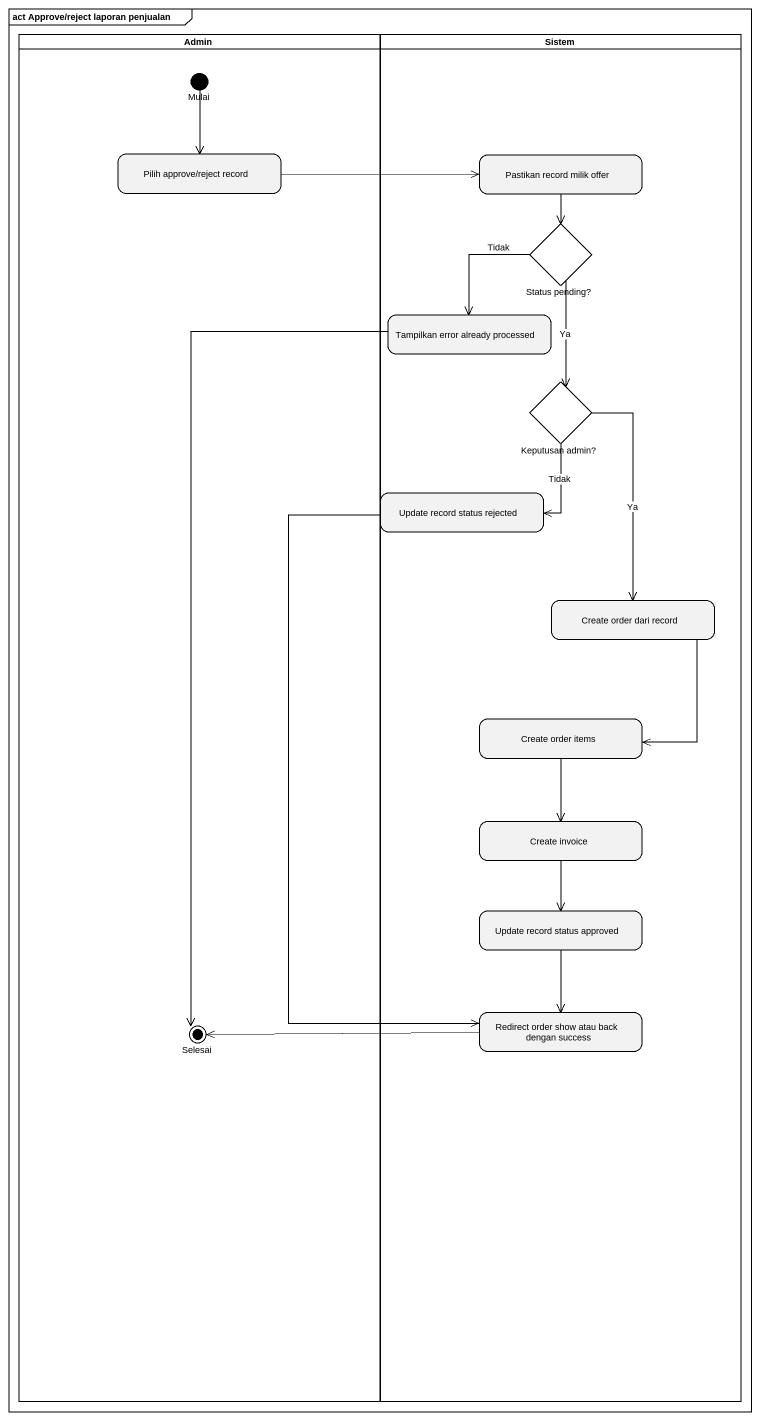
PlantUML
@startuml
mainframe act Approve/reject laporan penjualan
hide empty description
state Admin <<partition>> {
  state Mulai <<start>>
  state "Pilih approve/reject record" as Pilih_approve_reject_record
  state Selesai <<end>>
}
state Sistem <<partition>> {
  state "Pastikan record milik offer" as Pastikan_record_milik_offer
  state "Status pending?" as Status_pending <<choice>>
  state "Tampilkan error already processed" as Tampilkan_error_already
  state "Keputusan admin?" as Keputusan_admin <<choice>>
  state "Update record status rejected" as Update_record_status
  state "Create order dari record" as Create_order_dari_record
  state "Create order items" as Create_order_items
  state "Create invoice" as Create_invoice
  state "Update record status approved" as Update_record_status_2
  state "Redirect order show atau back dengan success" as Redirect_order_show_atau
}
Mulai --> Pilih_approve_reject_record
Pilih_approve_reject_record -right-> Pastikan_record_milik_offer
Pastikan_record_milik_offer --> Status_pending
Status_pending --> Tampilkan_error_already : Tidak
Status_pending --> Keputusan_admin : Ya
Tampilkan_error_already --> Selesai
Keputusan_admin --> Update_record_status : Tidak
Keputusan_admin --> Create_order_dari_record : Ya
Update_record_status --> Redirect_order_show_atau
Create_order_dari_record --> Create_order_items
Create_order_items --> Create_invoice
Create_invoice --> Update_record_status_2
Update_record_status_2 --> Redirect_order_show_atau
Update_record_status_2 --> Redirect_order_show_atau
Redirect_order_show_atau -left-> Selesai
@enduml
